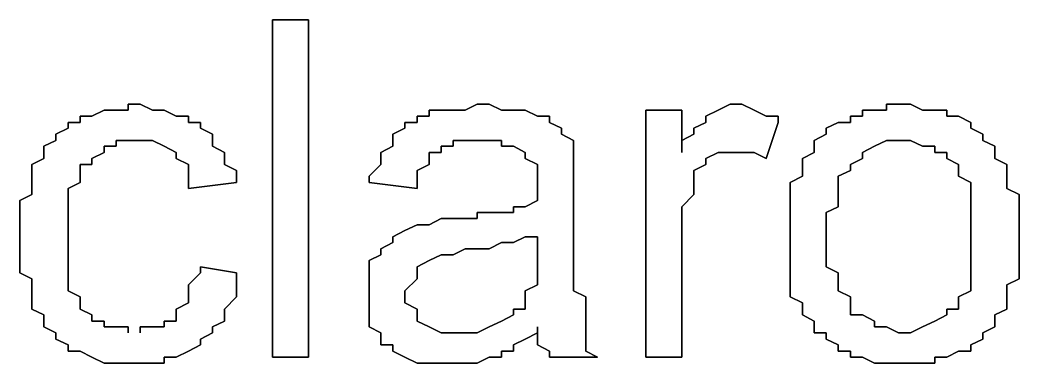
# Model space of a CAD drawing. Header units: metres. Extents: x 2.9 to 42.8, y 1.7 to 28.7.
# Drawn here: x 39.0984 to 39.3912, y 18.5579 to 18.6584 of the extents above; entities that cross this region are included whole.
import ezdxf

# ---------------------------------------------------------------- set-up
doc = ezdxf.new("R2010")
doc.units = ezdxf.units.M
doc.layers.add('GRIS', color=8, linetype='Continuous')

msp = doc.modelspace()

# ---------------------------------------------------------------- linework, layer by layer
at = {"layer": 'GRIS', "lineweight": -3}
for points in [[(39.183, 18.6584), (39.1724, 18.6584), (39.183, 18.6584)], [(39.1724, 18.6584), (39.1724, 18.5596), (39.1724, 18.6584)], [(39.183, 18.5596), (39.183, 18.6584), (39.183, 18.5596)], [(39.1231, 18.632), (39.1195, 18.6302), (39.1231, 18.632)], [(39.1266, 18.632), (39.1231, 18.632), (39.1266, 18.632)], [(39.1301, 18.632), (39.1266, 18.632), (39.1301, 18.632)], [(39.1336, 18.6337), (39.1301, 18.6337), (39.1336, 18.6337)], [(39.1301, 18.6337), (39.1301, 18.632), (39.1301, 18.6337)], [(39.1372, 18.632), (39.1336, 18.6337), (39.1372, 18.632)], [(39.1407, 18.632), (39.1372, 18.632), (39.1407, 18.632)], [(39.1442, 18.6302), (39.1407, 18.632), (39.1442, 18.6302)], [(39.2218, 18.632), (39.2183, 18.632), (39.2218, 18.632)], [(39.2183, 18.632), (39.2183, 18.6302), (39.2183, 18.632)], [(39.2254, 18.632), (39.2218, 18.632), (39.2254, 18.632)], [(39.2289, 18.632), (39.2254, 18.632), (39.2289, 18.632)], [(39.2324, 18.6337), (39.2289, 18.632), (39.2324, 18.6337)], [(39.2359, 18.6337), (39.2324, 18.6337), (39.2359, 18.6337)], [(39.2395, 18.632), (39.2359, 18.6337), (39.2395, 18.632)], [(39.243, 18.632), (39.2395, 18.632), (39.243, 18.632)], [(39.2465, 18.632), (39.243, 18.632), (39.2465, 18.632)], [(39.2501, 18.6302), (39.2465, 18.632), (39.2501, 18.6302)], [(39.2924, 18.632), (39.2818, 18.632), (39.2924, 18.632)], [(39.2818, 18.632), (39.2818, 18.5596), (39.2818, 18.632)], [(39.2924, 18.6196), (39.2924, 18.632), (39.2924, 18.6196)], [(39.303, 18.632), (39.2994, 18.6302), (39.303, 18.632)], [(39.3065, 18.6337), (39.303, 18.632), (39.3065, 18.6337)], [(39.31, 18.6337), (39.3065, 18.6337), (39.31, 18.6337)], [(39.3136, 18.632), (39.31, 18.6337), (39.3136, 18.632)], [(39.3171, 18.6302), (39.3136, 18.632), (39.3171, 18.6302)], [(39.3488, 18.632), (39.3453, 18.632), (39.3488, 18.632)], [(39.3453, 18.632), (39.3453, 18.6302), (39.3453, 18.632)], [(39.3524, 18.632), (39.3488, 18.632), (39.3524, 18.632)], [(39.3559, 18.6337), (39.3524, 18.6337), (39.3559, 18.6337)], [(39.3524, 18.6337), (39.3524, 18.632), (39.3524, 18.6337)], [(39.3594, 18.6337), (39.3559, 18.6337), (39.3594, 18.6337)], [(39.3629, 18.632), (39.3594, 18.6337), (39.3629, 18.632)], [(39.3665, 18.632), (39.3629, 18.632), (39.3665, 18.632)], [(39.37, 18.632), (39.3665, 18.632), (39.37, 18.632)], [(39.37, 18.6302), (39.37, 18.632), (39.37, 18.6302)], [(39.116, 18.6284), (39.1125, 18.6284), (39.116, 18.6284)], [(39.1125, 18.6284), (39.1125, 18.6267), (39.1125, 18.6284)], [(39.1195, 18.6302), (39.116, 18.6302), (39.1195, 18.6302)], [(39.116, 18.6302), (39.116, 18.6284), (39.116, 18.6302)], [(39.1478, 18.6302), (39.1442, 18.6302), (39.1478, 18.6302)], [(39.1478, 18.6284), (39.1478, 18.6302), (39.1478, 18.6284)], [(39.1513, 18.6284), (39.1478, 18.6284), (39.1513, 18.6284)], [(39.1513, 18.6267), (39.1513, 18.6284), (39.1513, 18.6267)], [(39.2148, 18.6284), (39.2112, 18.6284), (39.2148, 18.6284)], [(39.2112, 18.6284), (39.2112, 18.6267), (39.2112, 18.6284)], [(39.2183, 18.6302), (39.2148, 18.6302), (39.2183, 18.6302)], [(39.2148, 18.6302), (39.2148, 18.6284), (39.2148, 18.6302)], [(39.2536, 18.6302), (39.2501, 18.6302), (39.2536, 18.6302)], [(39.2536, 18.6284), (39.2536, 18.6302), (39.2536, 18.6284)], [(39.2571, 18.6267), (39.2536, 18.6284), (39.2571, 18.6267)], [(39.2994, 18.6284), (39.2959, 18.6267), (39.2994, 18.6284)], [(39.2994, 18.6302), (39.2994, 18.6284), (39.2994, 18.6302)], [(39.3206, 18.6302), (39.3171, 18.6302), (39.3206, 18.6302)], [(39.3171, 18.6178), (39.3206, 18.6284), (39.3171, 18.6178)], [(39.3206, 18.6284), (39.3206, 18.6302), (39.3206, 18.6284)], [(39.3382, 18.6284), (39.3347, 18.6267), (39.3382, 18.6284)], [(39.3418, 18.6284), (39.3382, 18.6284), (39.3418, 18.6284)], [(39.3453, 18.6302), (39.3418, 18.6302), (39.3453, 18.6302)], [(39.3418, 18.6302), (39.3418, 18.6284), (39.3418, 18.6302)], [(39.3735, 18.6302), (39.37, 18.6302), (39.3735, 18.6302)], [(39.3771, 18.6284), (39.3735, 18.6302), (39.3771, 18.6284)], [(39.3771, 18.6267), (39.3771, 18.6284), (39.3771, 18.6267)], [(39.1125, 18.6267), (39.1089, 18.6249), (39.1125, 18.6267)], [(39.1548, 18.6249), (39.1513, 18.6267), (39.1548, 18.6249)], [(39.2112, 18.6267), (39.2077, 18.6249), (39.2112, 18.6267)], [(39.2571, 18.6249), (39.2571, 18.6267), (39.2571, 18.6249)], [(39.2959, 18.6267), (39.2959, 18.6249), (39.2959, 18.6267)], [(39.3347, 18.6267), (39.3347, 18.6249), (39.3347, 18.6267)], [(39.3806, 18.6249), (39.3771, 18.6267), (39.3806, 18.6249)], [(39.1089, 18.6231), (39.1054, 18.6214), (39.1089, 18.6231)], [(39.1089, 18.6249), (39.1089, 18.6231), (39.1089, 18.6249)], [(39.1266, 18.6214), (39.1266, 18.6231), (39.1266, 18.6214)], [(39.1266, 18.6231), (39.1301, 18.6231), (39.1266, 18.6231)], [(39.1301, 18.6231), (39.1336, 18.6231), (39.1301, 18.6231)], [(39.1336, 18.6231), (39.1372, 18.6231), (39.1336, 18.6231)], [(39.1372, 18.6231), (39.1407, 18.6214), (39.1372, 18.6231)], [(39.1548, 18.6231), (39.1548, 18.6249), (39.1548, 18.6231)], [(39.1548, 18.6214), (39.1548, 18.6231), (39.1548, 18.6214)], [(39.2077, 18.6249), (39.2077, 18.6231), (39.2077, 18.6249)], [(39.2077, 18.6231), (39.2077, 18.6214), (39.2077, 18.6231)], [(39.2254, 18.6214), (39.2254, 18.6231), (39.2254, 18.6214)], [(39.2254, 18.6231), (39.2289, 18.6231), (39.2254, 18.6231)], [(39.2289, 18.6231), (39.2324, 18.6231), (39.2289, 18.6231)], [(39.2324, 18.6231), (39.2359, 18.6231), (39.2324, 18.6231)], [(39.2359, 18.6231), (39.2395, 18.6231), (39.2359, 18.6231)], [(39.2395, 18.6231), (39.2395, 18.6214), (39.2395, 18.6231)], [(39.2606, 18.6231), (39.2571, 18.6249), (39.2606, 18.6231)], [(39.2606, 18.6214), (39.2606, 18.6231), (39.2606, 18.6214)], [(39.2959, 18.6249), (39.2924, 18.6231), (39.2959, 18.6249)], [(39.2924, 18.6231), (39.2924, 18.6196), (39.2924, 18.6231)], [(39.3347, 18.6249), (39.3312, 18.6231), (39.3347, 18.6249)], [(39.3312, 18.6231), (39.3312, 18.6214), (39.3312, 18.6231)], [(39.3488, 18.6214), (39.3524, 18.6231), (39.3488, 18.6214)], [(39.3524, 18.6231), (39.3559, 18.6231), (39.3524, 18.6231)], [(39.3559, 18.6231), (39.3594, 18.6231), (39.3559, 18.6231)], [(39.3594, 18.6231), (39.3629, 18.6214), (39.3594, 18.6231)], [(39.3806, 18.6231), (39.3806, 18.6249), (39.3806, 18.6231)], [(39.3841, 18.6214), (39.3806, 18.6231), (39.3841, 18.6214)], [(39.1054, 18.6214), (39.1054, 18.6196), (39.1054, 18.6214)], [(39.1054, 18.6196), (39.1054, 18.6178), (39.1054, 18.6196)], [(39.1195, 18.6178), (39.1231, 18.6196), (39.1195, 18.6178)], [(39.1231, 18.6196), (39.1231, 18.6214), (39.1231, 18.6196)], [(39.1231, 18.6214), (39.1266, 18.6214), (39.1231, 18.6214)], [(39.1407, 18.6214), (39.1442, 18.6196), (39.1407, 18.6214)], [(39.1442, 18.6196), (39.1442, 18.6178), (39.1442, 18.6196)], [(39.1583, 18.6196), (39.1548, 18.6214), (39.1583, 18.6196)], [(39.1583, 18.6178), (39.1583, 18.6196), (39.1583, 18.6178)], [(39.2077, 18.6214), (39.2042, 18.6196), (39.2077, 18.6214)], [(39.2042, 18.6196), (39.2042, 18.6178), (39.2042, 18.6196)], [(39.2183, 18.6178), (39.2183, 18.6196), (39.2183, 18.6178)], [(39.2183, 18.6196), (39.2218, 18.6196), (39.2183, 18.6196)], [(39.2218, 18.6196), (39.2218, 18.6214), (39.2218, 18.6196)], [(39.2218, 18.6214), (39.2254, 18.6214), (39.2218, 18.6214)], [(39.2395, 18.6214), (39.243, 18.6214), (39.2395, 18.6214)], [(39.243, 18.6214), (39.2465, 18.6196), (39.243, 18.6214)], [(39.2465, 18.6196), (39.2465, 18.6178), (39.2465, 18.6196)], [(39.2606, 18.6196), (39.2606, 18.6214), (39.2606, 18.6196)], [(39.2606, 18.6178), (39.2606, 18.6196), (39.2606, 18.6178)], [(39.2994, 18.6178), (39.303, 18.6196), (39.2994, 18.6178)], [(39.303, 18.6196), (39.3065, 18.6196), (39.303, 18.6196)], [(39.3065, 18.6196), (39.31, 18.6196), (39.3065, 18.6196)], [(39.31, 18.6196), (39.3136, 18.6196), (39.31, 18.6196)], [(39.3136, 18.6196), (39.3171, 18.6178), (39.3136, 18.6196)], [(39.3312, 18.6196), (39.3277, 18.6178), (39.3312, 18.6196)], [(39.3312, 18.6214), (39.3312, 18.6196), (39.3312, 18.6214)], [(39.3453, 18.6196), (39.3488, 18.6214), (39.3453, 18.6196)], [(39.3453, 18.6178), (39.3453, 18.6196), (39.3453, 18.6178)], [(39.3629, 18.6214), (39.3665, 18.6214), (39.3629, 18.6214)], [(39.3665, 18.6214), (39.3665, 18.6196), (39.3665, 18.6214)], [(39.3665, 18.6196), (39.37, 18.6196), (39.3665, 18.6196)], [(39.37, 18.6196), (39.37, 18.6178), (39.37, 18.6196)], [(39.3841, 18.6196), (39.3841, 18.6214), (39.3841, 18.6196)], [(39.3841, 18.6178), (39.3841, 18.6196), (39.3841, 18.6178)], [(39.1054, 18.6178), (39.1019, 18.6161), (39.1054, 18.6178)], [(39.1195, 18.6161), (39.1195, 18.6178), (39.1195, 18.6161)], [(39.1442, 18.6178), (39.1478, 18.6161), (39.1442, 18.6178)], [(39.1583, 18.6161), (39.1583, 18.6178), (39.1583, 18.6161)], [(39.2042, 18.6178), (39.2042, 18.6161), (39.2042, 18.6178)], [(39.2183, 18.6161), (39.2183, 18.6178), (39.2183, 18.6161)], [(39.2465, 18.6178), (39.2501, 18.6161), (39.2465, 18.6178)], [(39.2606, 18.6161), (39.2606, 18.6178), (39.2606, 18.6161)], [(39.2994, 18.6161), (39.2994, 18.6178), (39.2994, 18.6161)], [(39.3277, 18.6178), (39.3277, 18.6161), (39.3277, 18.6178)], [(39.3418, 18.6161), (39.3453, 18.6178), (39.3418, 18.6161)], [(39.37, 18.6178), (39.3735, 18.6161), (39.37, 18.6178)], [(39.3876, 18.6161), (39.3841, 18.6178), (39.3876, 18.6161)], [(39.1019, 18.6161), (39.1019, 18.6143), (39.1019, 18.6161)], [(39.1019, 18.6143), (39.1019, 18.6126), (39.1019, 18.6143)], [(39.116, 18.6143), (39.116, 18.6161), (39.116, 18.6143)], [(39.116, 18.6161), (39.1195, 18.6161), (39.116, 18.6161)], [(39.116, 18.6126), (39.116, 18.6143), (39.116, 18.6126)], [(39.1478, 18.6161), (39.1478, 18.6126), (39.1478, 18.6161)], [(39.1619, 18.6143), (39.1583, 18.6161), (39.1619, 18.6143)], [(39.1619, 18.6108), (39.1619, 18.6143), (39.1619, 18.6108)], [(39.2042, 18.6161), (39.2007, 18.6126), (39.2042, 18.6161)], [(39.2148, 18.6143), (39.2183, 18.6161), (39.2148, 18.6143)], [(39.2148, 18.6126), (39.2148, 18.6143), (39.2148, 18.6126)], [(39.2501, 18.6161), (39.2501, 18.6143), (39.2501, 18.6161)], [(39.2501, 18.6143), (39.2501, 18.6108), (39.2501, 18.6143)], [(39.2606, 18.6126), (39.2606, 18.6161), (39.2606, 18.6126)], [(39.2959, 18.6143), (39.2994, 18.6161), (39.2959, 18.6143)], [(39.2959, 18.6126), (39.2959, 18.6143), (39.2959, 18.6126)], [(39.3277, 18.6161), (39.3277, 18.6143), (39.3277, 18.6161)], [(39.3277, 18.6143), (39.3277, 18.6126), (39.3277, 18.6143)], [(39.3382, 18.6126), (39.3418, 18.6143), (39.3382, 18.6126)], [(39.3418, 18.6143), (39.3418, 18.6161), (39.3418, 18.6143)], [(39.3735, 18.6161), (39.3735, 18.6143), (39.3735, 18.6161)], [(39.3735, 18.6143), (39.3735, 18.6126), (39.3735, 18.6143)], [(39.3876, 18.6143), (39.3876, 18.6161), (39.3876, 18.6143)], [(39.3876, 18.6126), (39.3876, 18.6143), (39.3876, 18.6126)], [(39.1019, 18.6126), (39.1019, 18.609), (39.1019, 18.6126)], [(39.1125, 18.609), (39.116, 18.6108), (39.1125, 18.609)], [(39.116, 18.6108), (39.116, 18.6126), (39.116, 18.6108)], [(39.1478, 18.6126), (39.1478, 18.6108), (39.1478, 18.6126)], [(39.1478, 18.6108), (39.1478, 18.609), (39.1478, 18.6108)], [(39.1478, 18.609), (39.1619, 18.6108), (39.1478, 18.609)], [(39.2007, 18.6126), (39.2007, 18.6108), (39.2007, 18.6126)], [(39.2007, 18.6108), (39.2148, 18.609), (39.2007, 18.6108)], [(39.2148, 18.6108), (39.2148, 18.6126), (39.2148, 18.6108)], [(39.2148, 18.609), (39.2148, 18.6108), (39.2148, 18.609)], [(39.2501, 18.6108), (39.2501, 18.6073), (39.2501, 18.6108)], [(39.2606, 18.6108), (39.2606, 18.6126), (39.2606, 18.6108)], [(39.2606, 18.6073), (39.2606, 18.6108), (39.2606, 18.6073)], [(39.2959, 18.6108), (39.2959, 18.6126), (39.2959, 18.6108)], [(39.2959, 18.609), (39.2959, 18.6108), (39.2959, 18.609)], [(39.3277, 18.6126), (39.3241, 18.6108), (39.3277, 18.6126)], [(39.3241, 18.6108), (39.3241, 18.609), (39.3241, 18.6108)], [(39.3382, 18.6108), (39.3382, 18.6126), (39.3382, 18.6108)], [(39.3382, 18.609), (39.3382, 18.6108), (39.3382, 18.609)], [(39.3735, 18.6126), (39.3771, 18.6108), (39.3735, 18.6126)], [(39.3771, 18.6108), (39.3771, 18.609), (39.3771, 18.6108)], [(39.3876, 18.609), (39.3876, 18.6126), (39.3876, 18.609)], [(39.1019, 18.609), (39.1019, 18.6073), (39.1019, 18.609)], [(39.1125, 18.6073), (39.1125, 18.609), (39.1125, 18.6073)], [(39.2959, 18.6073), (39.2959, 18.609), (39.2959, 18.6073)], [(39.3241, 18.609), (39.3241, 18.6055), (39.3241, 18.609)], [(39.3382, 18.6073), (39.3382, 18.609), (39.3382, 18.6073)], [(39.3771, 18.609), (39.3771, 18.6055), (39.3771, 18.609)], [(39.3912, 18.6073), (39.3876, 18.609), (39.3912, 18.6073)], [(39.1019, 18.6073), (39.0984, 18.6055), (39.1019, 18.6073)], [(39.0984, 18.6055), (39.0984, 18.602), (39.0984, 18.6055)], [(39.1125, 18.6037), (39.1125, 18.6073), (39.1125, 18.6037)], [(39.2501, 18.6055), (39.2465, 18.6037), (39.2501, 18.6055)], [(39.2501, 18.6073), (39.2501, 18.6055), (39.2501, 18.6073)], [(39.2606, 18.6055), (39.2606, 18.6073), (39.2606, 18.6055)], [(39.2606, 18.5896), (39.2606, 18.6055), (39.2606, 18.5896)], [(39.2924, 18.6037), (39.2959, 18.6073), (39.2924, 18.6037)], [(39.3241, 18.6055), (39.3241, 18.6037), (39.3241, 18.6055)], [(39.3382, 18.6037), (39.3382, 18.6073), (39.3382, 18.6037)], [(39.3771, 18.6055), (39.3771, 18.6037), (39.3771, 18.6055)], [(39.3912, 18.6055), (39.3912, 18.6073), (39.3912, 18.6055)], [(39.3912, 18.602), (39.3912, 18.6055), (39.3912, 18.602)], [(39.0984, 18.602), (39.0984, 18.6002), (39.0984, 18.602)], [(39.1125, 18.602), (39.1125, 18.6037), (39.1125, 18.602)], [(39.1125, 18.5984), (39.1125, 18.602), (39.1125, 18.5984)], [(39.2359, 18.602), (39.2324, 18.602), (39.2359, 18.602)], [(39.2324, 18.602), (39.2324, 18.6002), (39.2324, 18.602)], [(39.2395, 18.602), (39.2359, 18.602), (39.2395, 18.602)], [(39.243, 18.602), (39.2395, 18.602), (39.243, 18.602)], [(39.2465, 18.6037), (39.243, 18.6037), (39.2465, 18.6037)], [(39.243, 18.6037), (39.243, 18.602), (39.243, 18.6037)], [(39.2924, 18.602), (39.2924, 18.6037), (39.2924, 18.602)], [(39.2924, 18.6002), (39.2924, 18.602), (39.2924, 18.6002)], [(39.3241, 18.6037), (39.3241, 18.6002), (39.3241, 18.6037)], [(39.3347, 18.602), (39.3382, 18.6037), (39.3347, 18.602)], [(39.3347, 18.5984), (39.3347, 18.602), (39.3347, 18.5984)], [(39.3771, 18.6037), (39.3771, 18.602), (39.3771, 18.6037)], [(39.3771, 18.602), (39.3771, 18.5984), (39.3771, 18.602)], [(39.3912, 18.6002), (39.3912, 18.602), (39.3912, 18.6002)], [(39.0984, 18.6002), (39.0984, 18.5967), (39.0984, 18.6002)], [(39.2218, 18.6002), (39.2183, 18.5984), (39.2218, 18.6002)], [(39.2254, 18.6002), (39.2218, 18.6002), (39.2254, 18.6002)], [(39.2289, 18.6002), (39.2254, 18.6002), (39.2289, 18.6002)], [(39.2324, 18.6002), (39.2289, 18.6002), (39.2324, 18.6002)], [(39.2924, 18.5967), (39.2924, 18.6002), (39.2924, 18.5967)], [(39.3241, 18.6002), (39.3241, 18.5984), (39.3241, 18.6002)], [(39.3912, 18.5967), (39.3912, 18.6002), (39.3912, 18.5967)], [(39.0984, 18.5967), (39.0984, 18.5949), (39.0984, 18.5967)], [(39.1125, 18.5967), (39.1125, 18.5984), (39.1125, 18.5967)], [(39.1125, 18.5949), (39.1125, 18.5967), (39.1125, 18.5949)], [(39.2112, 18.5967), (39.2077, 18.5949), (39.2112, 18.5967)], [(39.2148, 18.5984), (39.2112, 18.5967), (39.2148, 18.5984)], [(39.2183, 18.5984), (39.2148, 18.5984), (39.2183, 18.5984)], [(39.2924, 18.5596), (39.2924, 18.5967), (39.2924, 18.5596)], [(39.3241, 18.5984), (39.3241, 18.5949), (39.3241, 18.5984)], [(39.3347, 18.5967), (39.3347, 18.5984), (39.3347, 18.5967)], [(39.3347, 18.5949), (39.3347, 18.5967), (39.3347, 18.5949)], [(39.3771, 18.5984), (39.3771, 18.5949), (39.3771, 18.5984)], [(39.3912, 18.5932), (39.3912, 18.5967), (39.3912, 18.5932)], [(39.0984, 18.5949), (39.0984, 18.5932), (39.0984, 18.5949)], [(39.0984, 18.5932), (39.0984, 18.5896), (39.0984, 18.5932)], [(39.1125, 18.5914), (39.1125, 18.5949), (39.1125, 18.5914)], [(39.2077, 18.5932), (39.2042, 18.5914), (39.2077, 18.5932)], [(39.2077, 18.5949), (39.2077, 18.5932), (39.2077, 18.5949)], [(39.2359, 18.5914), (39.2395, 18.5932), (39.2359, 18.5914)], [(39.2395, 18.5932), (39.243, 18.5932), (39.2395, 18.5932)], [(39.243, 18.5932), (39.2465, 18.5949), (39.243, 18.5932)], [(39.2465, 18.5949), (39.2501, 18.5949), (39.2465, 18.5949)], [(39.2501, 18.5949), (39.2501, 18.5914), (39.2501, 18.5949)], [(39.3241, 18.5949), (39.3241, 18.5932), (39.3241, 18.5949)], [(39.3241, 18.5932), (39.3241, 18.5896), (39.3241, 18.5932)], [(39.3347, 18.5932), (39.3347, 18.5949), (39.3347, 18.5932)], [(39.3347, 18.5896), (39.3347, 18.5932), (39.3347, 18.5896)], [(39.3771, 18.5949), (39.3771, 18.5914), (39.3771, 18.5949)], [(39.3912, 18.5914), (39.3912, 18.5932), (39.3912, 18.5914)], [(39.1125, 18.5896), (39.1125, 18.5914), (39.1125, 18.5896)], [(39.2042, 18.5914), (39.2042, 18.5896), (39.2042, 18.5914)], [(39.2254, 18.5896), (39.2289, 18.5914), (39.2254, 18.5896)], [(39.2289, 18.5914), (39.2324, 18.5914), (39.2289, 18.5914)], [(39.2324, 18.5914), (39.2359, 18.5914), (39.2324, 18.5914)], [(39.2501, 18.5914), (39.2501, 18.5896), (39.2501, 18.5914)], [(39.3771, 18.5914), (39.3771, 18.5879), (39.3771, 18.5914)], [(39.3912, 18.5879), (39.3912, 18.5914), (39.3912, 18.5879)], [(39.0984, 18.5896), (39.0984, 18.5879), (39.0984, 18.5896)], [(39.0984, 18.5879), (39.0984, 18.5843), (39.0984, 18.5879)], [(39.1125, 18.5861), (39.1125, 18.5896), (39.1125, 18.5861)], [(39.2042, 18.5896), (39.2007, 18.5879), (39.2042, 18.5896)], [(39.2007, 18.5879), (39.2007, 18.5843), (39.2007, 18.5879)], [(39.2148, 18.5861), (39.2183, 18.5879), (39.2148, 18.5861)], [(39.2183, 18.5879), (39.2218, 18.5896), (39.2183, 18.5879)], [(39.2218, 18.5896), (39.2254, 18.5896), (39.2218, 18.5896)], [(39.2501, 18.5896), (39.2501, 18.5879), (39.2501, 18.5896)], [(39.2501, 18.5879), (39.2501, 18.5843), (39.2501, 18.5879)], [(39.2606, 18.5861), (39.2606, 18.5896), (39.2606, 18.5861)], [(39.3241, 18.5896), (39.3241, 18.5879), (39.3241, 18.5896)], [(39.3241, 18.5879), (39.3241, 18.5843), (39.3241, 18.5879)], [(39.3347, 18.5861), (39.3347, 18.5896), (39.3347, 18.5861)], [(39.3771, 18.5879), (39.3771, 18.5861), (39.3771, 18.5879)], [(39.3912, 18.5861), (39.3912, 18.5879), (39.3912, 18.5861)], [(39.0984, 18.5843), (39.1019, 18.5826), (39.0984, 18.5843)], [(39.1125, 18.5843), (39.1125, 18.5861), (39.1125, 18.5843)], [(39.1125, 18.5826), (39.1125, 18.5843), (39.1125, 18.5826)], [(39.1513, 18.5843), (39.1478, 18.5808), (39.1513, 18.5843)], [(39.1513, 18.5861), (39.1513, 18.5843), (39.1513, 18.5861)], [(39.1619, 18.5843), (39.1513, 18.5861), (39.1619, 18.5843)], [(39.1619, 18.5808), (39.1619, 18.5843), (39.1619, 18.5808)], [(39.2007, 18.5843), (39.2007, 18.5826), (39.2007, 18.5843)], [(39.2148, 18.5843), (39.2148, 18.5861), (39.2148, 18.5843)], [(39.2148, 18.5826), (39.2148, 18.5843), (39.2148, 18.5826)], [(39.2501, 18.5843), (39.2501, 18.5826), (39.2501, 18.5843)], [(39.2606, 18.5826), (39.2606, 18.5861), (39.2606, 18.5826)], [(39.3241, 18.5843), (39.3241, 18.5826), (39.3241, 18.5843)], [(39.3382, 18.5843), (39.3347, 18.5861), (39.3382, 18.5843)], [(39.3382, 18.5826), (39.3382, 18.5843), (39.3382, 18.5826)], [(39.3771, 18.5861), (39.3771, 18.5843), (39.3771, 18.5861)], [(39.3771, 18.5843), (39.3771, 18.5808), (39.3771, 18.5843)], [(39.3912, 18.5826), (39.3912, 18.5861), (39.3912, 18.5826)], [(39.1019, 18.5826), (39.1019, 18.5808), (39.1019, 18.5826)], [(39.1125, 18.579), (39.1125, 18.5826), (39.1125, 18.579)], [(39.2007, 18.5826), (39.2007, 18.5808), (39.2007, 18.5826)], [(39.2112, 18.579), (39.2148, 18.5826), (39.2112, 18.579)], [(39.2501, 18.5826), (39.2501, 18.5808), (39.2501, 18.5826)], [(39.2606, 18.579), (39.2606, 18.5826), (39.2606, 18.579)], [(39.3241, 18.5826), (39.3241, 18.5808), (39.3241, 18.5826)], [(39.3382, 18.5808), (39.3382, 18.5826), (39.3382, 18.5808)], [(39.3876, 18.5808), (39.3912, 18.5826), (39.3876, 18.5808)], [(39.1019, 18.5808), (39.1019, 18.579), (39.1019, 18.5808)], [(39.1019, 18.579), (39.1019, 18.5755), (39.1019, 18.579)], [(39.116, 18.5773), (39.1125, 18.579), (39.116, 18.5773)], [(39.1478, 18.5808), (39.1478, 18.579), (39.1478, 18.5808)], [(39.1478, 18.579), (39.1478, 18.5773), (39.1478, 18.579)], [(39.1619, 18.579), (39.1619, 18.5808), (39.1619, 18.579)], [(39.1619, 18.5773), (39.1619, 18.579), (39.1619, 18.5773)], [(39.2007, 18.5808), (39.2007, 18.5773), (39.2007, 18.5808)], [(39.2112, 18.5755), (39.2112, 18.579), (39.2112, 18.5755)], [(39.2501, 18.5808), (39.2465, 18.579), (39.2501, 18.5808)], [(39.2465, 18.579), (39.2465, 18.5773), (39.2465, 18.579)], [(39.2642, 18.5773), (39.2606, 18.579), (39.2642, 18.5773)], [(39.3241, 18.5808), (39.3241, 18.5773), (39.3241, 18.5808)], [(39.3382, 18.579), (39.3382, 18.5808), (39.3382, 18.579)], [(39.3418, 18.5773), (39.3382, 18.579), (39.3418, 18.5773)], [(39.3771, 18.579), (39.3735, 18.5773), (39.3771, 18.579)], [(39.3771, 18.5808), (39.3771, 18.579), (39.3771, 18.5808)], [(39.3876, 18.579), (39.3876, 18.5808), (39.3876, 18.579)], [(39.3876, 18.5773), (39.3876, 18.579), (39.3876, 18.5773)], [(39.1019, 18.5755), (39.1019, 18.5737), (39.1019, 18.5755)], [(39.116, 18.5755), (39.116, 18.5773), (39.116, 18.5755)], [(39.116, 18.5737), (39.116, 18.5755), (39.116, 18.5737)], [(39.1478, 18.5755), (39.1442, 18.5737), (39.1478, 18.5755)], [(39.1478, 18.5773), (39.1478, 18.5755), (39.1478, 18.5773)], [(39.1583, 18.5737), (39.1619, 18.5773), (39.1583, 18.5737)], [(39.2007, 18.5773), (39.2007, 18.5755), (39.2007, 18.5773)], [(39.2007, 18.5755), (39.2007, 18.5737), (39.2007, 18.5755)], [(39.2148, 18.5737), (39.2112, 18.5755), (39.2148, 18.5737)], [(39.2465, 18.5773), (39.2465, 18.5737), (39.2465, 18.5773)], [(39.2642, 18.5737), (39.2642, 18.5773), (39.2642, 18.5737)], [(39.3241, 18.5773), (39.3277, 18.5755), (39.3241, 18.5773)], [(39.3277, 18.5755), (39.3277, 18.5737), (39.3277, 18.5755)], [(39.3418, 18.5755), (39.3418, 18.5773), (39.3418, 18.5755)], [(39.3418, 18.5737), (39.3418, 18.5755), (39.3418, 18.5737)], [(39.3735, 18.5773), (39.3735, 18.5755), (39.3735, 18.5773)], [(39.3735, 18.5755), (39.3735, 18.5737), (39.3735, 18.5755)], [(39.3876, 18.5755), (39.3876, 18.5773), (39.3876, 18.5755)], [(39.3876, 18.5737), (39.3876, 18.5755), (39.3876, 18.5737)], [(39.1019, 18.5737), (39.1054, 18.572), (39.1019, 18.5737)], [(39.1195, 18.572), (39.116, 18.5737), (39.1195, 18.572)], [(39.1442, 18.5737), (39.1442, 18.572), (39.1442, 18.5737)], [(39.1583, 18.572), (39.1583, 18.5737), (39.1583, 18.572)], [(39.2007, 18.5737), (39.2007, 18.5702), (39.2007, 18.5737)], [(39.2148, 18.572), (39.2148, 18.5737), (39.2148, 18.572)], [(39.2465, 18.5737), (39.243, 18.5737), (39.2465, 18.5737)], [(39.243, 18.5737), (39.243, 18.572), (39.243, 18.5737)], [(39.2642, 18.572), (39.2642, 18.5737), (39.2642, 18.572)], [(39.3277, 18.5737), (39.3277, 18.572), (39.3277, 18.5737)], [(39.3418, 18.572), (39.3418, 18.5737), (39.3418, 18.572)], [(39.3735, 18.5737), (39.37, 18.5737), (39.3735, 18.5737)], [(39.37, 18.5737), (39.37, 18.572), (39.37, 18.5737)], [(39.3841, 18.572), (39.3876, 18.5737), (39.3841, 18.572)], [(39.1054, 18.572), (39.1054, 18.5702), (39.1054, 18.572)], [(39.1054, 18.5702), (39.1054, 18.5685), (39.1054, 18.5702)], [(39.1195, 18.5702), (39.1195, 18.572), (39.1195, 18.5702)], [(39.1231, 18.5702), (39.1195, 18.5702), (39.1231, 18.5702)], [(39.1231, 18.5685), (39.1231, 18.5702), (39.1231, 18.5685)], [(39.1442, 18.5702), (39.1407, 18.5702), (39.1442, 18.5702)], [(39.1407, 18.5702), (39.1407, 18.5685), (39.1407, 18.5702)], [(39.1442, 18.572), (39.1442, 18.5702), (39.1442, 18.572)], [(39.1548, 18.5685), (39.1583, 18.5702), (39.1548, 18.5685)], [(39.1583, 18.5702), (39.1583, 18.572), (39.1583, 18.5702)], [(39.2007, 18.5702), (39.2007, 18.5685), (39.2007, 18.5702)], [(39.2148, 18.5702), (39.2148, 18.572), (39.2148, 18.5702)], [(39.2183, 18.5685), (39.2148, 18.5702), (39.2183, 18.5685)], [(39.2395, 18.5702), (39.2359, 18.5685), (39.2395, 18.5702)], [(39.243, 18.572), (39.2395, 18.5702), (39.243, 18.572)], [(39.2642, 18.5702), (39.2642, 18.572), (39.2642, 18.5702)], [(39.2642, 18.5685), (39.2642, 18.5702), (39.2642, 18.5685)], [(39.3277, 18.572), (39.3312, 18.5702), (39.3277, 18.572)], [(39.3312, 18.5702), (39.3312, 18.5685), (39.3312, 18.5702)], [(39.3453, 18.572), (39.3418, 18.572), (39.3453, 18.572)], [(39.3488, 18.5702), (39.3453, 18.572), (39.3488, 18.5702)], [(39.3488, 18.5685), (39.3488, 18.5702), (39.3488, 18.5685)], [(39.3665, 18.5702), (39.3629, 18.5685), (39.3665, 18.5702)], [(39.37, 18.572), (39.3665, 18.5702), (39.37, 18.572)], [(39.3841, 18.5702), (39.3841, 18.572), (39.3841, 18.5702)], [(39.3841, 18.5685), (39.3841, 18.5702), (39.3841, 18.5685)], [(39.1054, 18.5685), (39.1089, 18.5667), (39.1054, 18.5685)], [(39.1089, 18.5667), (39.1089, 18.5649), (39.1089, 18.5667)], [(39.1266, 18.5685), (39.1231, 18.5685), (39.1266, 18.5685)], [(39.1301, 18.5685), (39.1266, 18.5685), (39.1301, 18.5685)], [(39.1301, 18.5667), (39.1301, 18.5685), (39.1301, 18.5667)], [(39.1372, 18.5685), (39.1336, 18.5685), (39.1372, 18.5685)], [(39.1336, 18.5685), (39.1336, 18.5667), (39.1336, 18.5685)], [(39.1407, 18.5685), (39.1372, 18.5685), (39.1407, 18.5685)], [(39.1513, 18.5649), (39.1548, 18.5667), (39.1513, 18.5649)], [(39.1548, 18.5667), (39.1548, 18.5685), (39.1548, 18.5667)], [(39.2007, 18.5685), (39.2042, 18.5667), (39.2007, 18.5685)], [(39.2042, 18.5667), (39.2042, 18.5649), (39.2042, 18.5667)], [(39.2218, 18.5667), (39.2183, 18.5685), (39.2218, 18.5667)], [(39.2254, 18.5667), (39.2218, 18.5667), (39.2254, 18.5667)], [(39.2289, 18.5667), (39.2254, 18.5667), (39.2289, 18.5667)], [(39.2324, 18.5667), (39.2289, 18.5667), (39.2324, 18.5667)], [(39.2359, 18.5685), (39.2324, 18.5667), (39.2359, 18.5685)], [(39.2465, 18.5649), (39.2501, 18.5667), (39.2465, 18.5649)], [(39.2501, 18.5685), (39.2501, 18.5649), (39.2501, 18.5685)], [(39.2501, 18.5667), (39.2501, 18.5685), (39.2501, 18.5667)], [(39.2642, 18.5649), (39.2642, 18.5685), (39.2642, 18.5649)], [(39.3312, 18.5685), (39.3312, 18.5667), (39.3312, 18.5685)], [(39.3312, 18.5667), (39.3347, 18.5667), (39.3312, 18.5667)], [(39.3347, 18.5667), (39.3347, 18.5649), (39.3347, 18.5667)], [(39.3524, 18.5685), (39.3488, 18.5685), (39.3524, 18.5685)], [(39.3559, 18.5667), (39.3524, 18.5685), (39.3559, 18.5667)], [(39.3594, 18.5667), (39.3559, 18.5667), (39.3594, 18.5667)], [(39.3629, 18.5685), (39.3594, 18.5667), (39.3629, 18.5685)], [(39.3806, 18.5667), (39.3841, 18.5685), (39.3806, 18.5667)], [(39.3806, 18.5649), (39.3806, 18.5667), (39.3806, 18.5649)], [(39.1089, 18.5649), (39.1125, 18.5632), (39.1089, 18.5649)], [(39.1513, 18.5632), (39.1513, 18.5649), (39.1513, 18.5632)], [(39.2042, 18.5649), (39.2042, 18.5632), (39.2042, 18.5649)], [(39.243, 18.5632), (39.2465, 18.5649), (39.243, 18.5632)], [(39.2501, 18.5649), (39.2501, 18.5632), (39.2501, 18.5649)], [(39.2642, 18.5632), (39.2642, 18.5649), (39.2642, 18.5632)], [(39.3347, 18.5649), (39.3382, 18.5632), (39.3347, 18.5649)], [(39.3771, 18.5632), (39.3806, 18.5649), (39.3771, 18.5632)], [(39.1125, 18.5632), (39.1125, 18.5614), (39.1125, 18.5632)], [(39.1125, 18.5614), (39.116, 18.5614), (39.1125, 18.5614)], [(39.116, 18.5614), (39.1195, 18.5596), (39.116, 18.5614)], [(39.1442, 18.5596), (39.1478, 18.5614), (39.1442, 18.5596)], [(39.1478, 18.5614), (39.1513, 18.5632), (39.1478, 18.5614)], [(39.2042, 18.5632), (39.2077, 18.5632), (39.2042, 18.5632)], [(39.2077, 18.5632), (39.2077, 18.5614), (39.2077, 18.5632)], [(39.2077, 18.5614), (39.2112, 18.5596), (39.2077, 18.5614)], [(39.2395, 18.5596), (39.2395, 18.5614), (39.2395, 18.5596)], [(39.2395, 18.5614), (39.243, 18.5614), (39.2395, 18.5614)], [(39.243, 18.5614), (39.243, 18.5632), (39.243, 18.5614)], [(39.2501, 18.5632), (39.2536, 18.5614), (39.2501, 18.5632)], [(39.2536, 18.5614), (39.2536, 18.5596), (39.2536, 18.5614)], [(39.2642, 18.5614), (39.2642, 18.5632), (39.2642, 18.5614)], [(39.2677, 18.5596), (39.2642, 18.5614), (39.2677, 18.5596)], [(39.3382, 18.5632), (39.3382, 18.5614), (39.3382, 18.5632)], [(39.3382, 18.5614), (39.3418, 18.5614), (39.3382, 18.5614)], [(39.3418, 18.5614), (39.3418, 18.5596), (39.3418, 18.5614)], [(39.37, 18.5596), (39.3735, 18.5614), (39.37, 18.5596)], [(39.3735, 18.5614), (39.3771, 18.5614), (39.3735, 18.5614)], [(39.3771, 18.5614), (39.3771, 18.5632), (39.3771, 18.5614)], [(39.1195, 18.5596), (39.1231, 18.5579), (39.1195, 18.5596)], [(39.1231, 18.5579), (39.1266, 18.5579), (39.1231, 18.5579)], [(39.1266, 18.5579), (39.1301, 18.5579), (39.1266, 18.5579)], [(39.1301, 18.5579), (39.1336, 18.5579), (39.1301, 18.5579)], [(39.1336, 18.5579), (39.1372, 18.5579), (39.1336, 18.5579)], [(39.1372, 18.5579), (39.1407, 18.5579), (39.1372, 18.5579)], [(39.1407, 18.5579), (39.1407, 18.5596), (39.1407, 18.5579)], [(39.1407, 18.5596), (39.1442, 18.5596), (39.1407, 18.5596)], [(39.1724, 18.5596), (39.183, 18.5596), (39.1724, 18.5596)], [(39.2112, 18.5596), (39.2148, 18.5579), (39.2112, 18.5596)], [(39.2148, 18.5579), (39.2183, 18.5579), (39.2148, 18.5579)], [(39.2183, 18.5579), (39.2218, 18.5579), (39.2183, 18.5579)], [(39.2218, 18.5579), (39.2254, 18.5579), (39.2218, 18.5579)], [(39.2254, 18.5579), (39.2289, 18.5579), (39.2254, 18.5579)], [(39.2289, 18.5579), (39.2324, 18.5579), (39.2289, 18.5579)], [(39.2324, 18.5579), (39.2359, 18.5596), (39.2324, 18.5579)], [(39.2359, 18.5596), (39.2395, 18.5596), (39.2359, 18.5596)], [(39.2536, 18.5596), (39.2677, 18.5596), (39.2536, 18.5596)], [(39.2818, 18.5596), (39.2924, 18.5596), (39.2818, 18.5596)], [(39.3418, 18.5596), (39.3453, 18.5596), (39.3418, 18.5596)], [(39.3453, 18.5596), (39.3488, 18.5579), (39.3453, 18.5596)], [(39.3488, 18.5579), (39.3524, 18.5579), (39.3488, 18.5579)], [(39.3524, 18.5579), (39.3559, 18.5579), (39.3524, 18.5579)], [(39.3559, 18.5579), (39.3594, 18.5579), (39.3559, 18.5579)], [(39.3594, 18.5579), (39.3629, 18.5579), (39.3594, 18.5579)], [(39.3629, 18.5579), (39.3665, 18.5579), (39.3629, 18.5579)], [(39.3665, 18.5579), (39.3665, 18.5596), (39.3665, 18.5579)], [(39.3665, 18.5596), (39.37, 18.5596), (39.3665, 18.5596)]]:
    msp.add_lwpolyline(points, dxfattribs=at)

doc.saveas('drawing.dxf')
